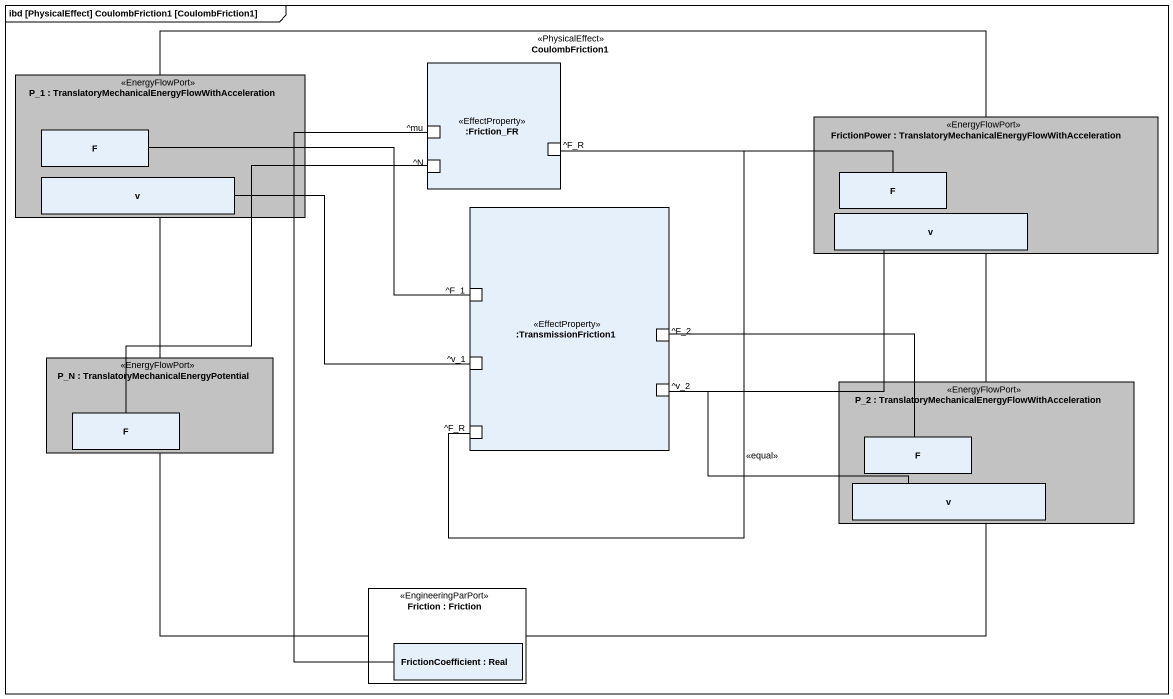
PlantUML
@startuml
mainframe ibd [PhysicalEffect] CoulombFriction1 [CoulombFriction1]
rectangle CoulombFriction1 <<PhysicalEffect>> {
  rectangle "P_1 : TranslatoryMechanicalEnergyFlowWithAcceleration" as P_1 <<EnergyFlowPort>> #C2C2C2 {
    rectangle F
    rectangle v
  }
  rectangle ":Friction_FR" as Friction_FR <<EffectProperty>> {
    port "^mu" as mu
    port "^N" as N
    port "^F_R" as F_R
  }
  rectangle "FrictionPower : TranslatoryMechanicalEnergyFlowWithAcceleration" as FrictionPower <<EnergyFlowPort>> #C2C2C2 {
    rectangle "F" as F_2
    rectangle "v" as v_2
  }
  rectangle ":TransmissionFriction1" as TransmissionFriction1 <<EffectProperty>> {
    port "^F_1" as F_1
    port "^F_2" as F_2_2
    port "^v_1" as v_1
    port "^v_2" as v_2_2
    port "^F_R" as F_R_2
  }
  rectangle "P_N : TranslatoryMechanicalEnergyPotential" as P_N <<EnergyFlowPort>> #C2C2C2 {
    rectangle "F" as F_3
  }
  rectangle "P_2 : TranslatoryMechanicalEnergyFlowWithAcceleration" as P_2 <<EnergyFlowPort>> #C2C2C2 {
    rectangle "F" as F_4
    rectangle "v" as v_3
  }
  rectangle "Friction : Friction" as Friction <<EngineeringParPort>> #FFFFFF {
    rectangle "FrictionCoefficient : Real" as FrictionCoefficient
  }
}
F -right- F_1
F_R -right- F_2
F_R -- TransmissionFriction1 : <<equal>>
v -right- v_1
F_2_2 -right- F_4
v_2_2 -right- v_2
v_2_2 -right- v_3
F_3 -up- N
FrictionCoefficient -up- mu
@enduml
